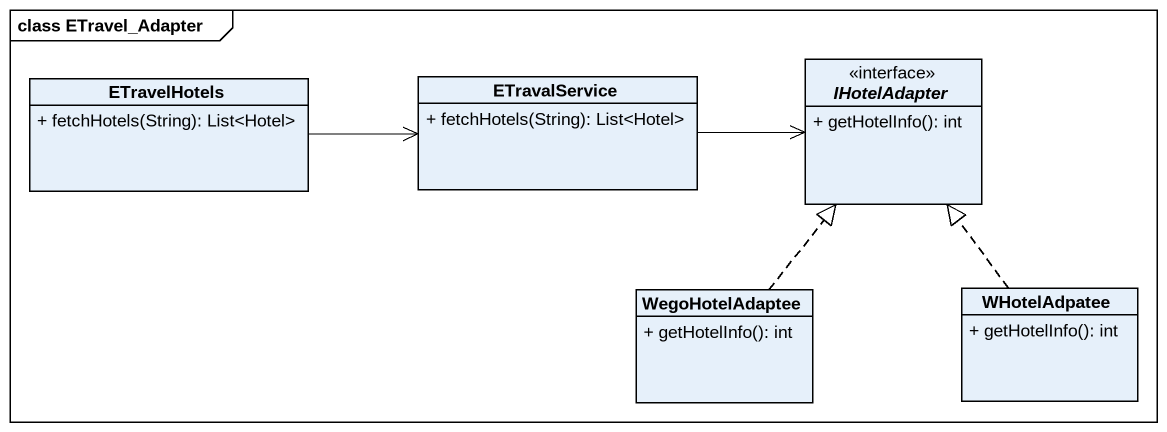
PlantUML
@startuml
mainframe class ETravel_Adapter
hide circle
hide empty members
skinparam classAttributeIconSize 0
class ETravelHotels {
  + fetchHotels(String): List<Hotel>
}
class ETravalService {
  + fetchHotels(String): List<Hotel>
}
interface IHotelAdapter {
  + getHotelInfo(): int
}
class WegoHotelAdaptee {
  + getHotelInfo(): int
}
class WHotelAdpatee {
  + getHotelInfo(): int
}
ETravelHotels -right-> ETravalService
ETravalService -right-> IHotelAdapter
WegoHotelAdaptee .up.|> IHotelAdapter
WHotelAdpatee .up.|> IHotelAdapter
@enduml
